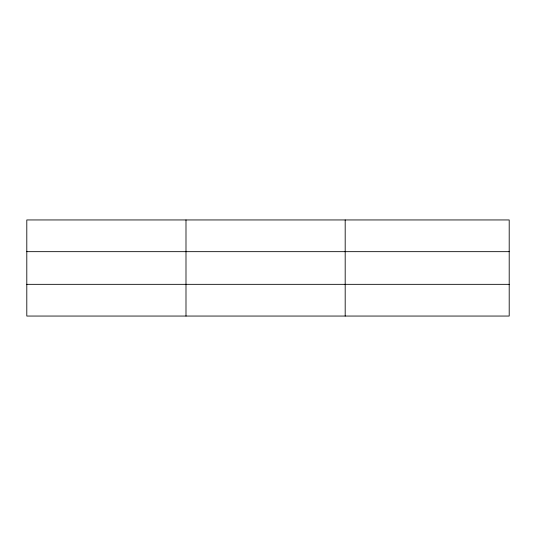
<?xml version="1.0" encoding="UTF-8"?>
<svg xmlns="http://www.w3.org/2000/svg" width="536" height="536" viewBox="0 0 536 536"><rect width="100%" height="100%" fill="white"/><g stroke="black" fill="none" stroke-linecap="round" stroke-linejoin="round"><path stroke-width="0.8" d="M185.992 219.948L185.992 316.052M345.184 219.948L345.184 316.052M509.2 284.335L509.2 316.052L26.8 316.052L26.8 219.948L509.2 219.948L509.2 284.335L26.8 284.335M26.8 251.665L509.2 251.665"/></g></svg>
